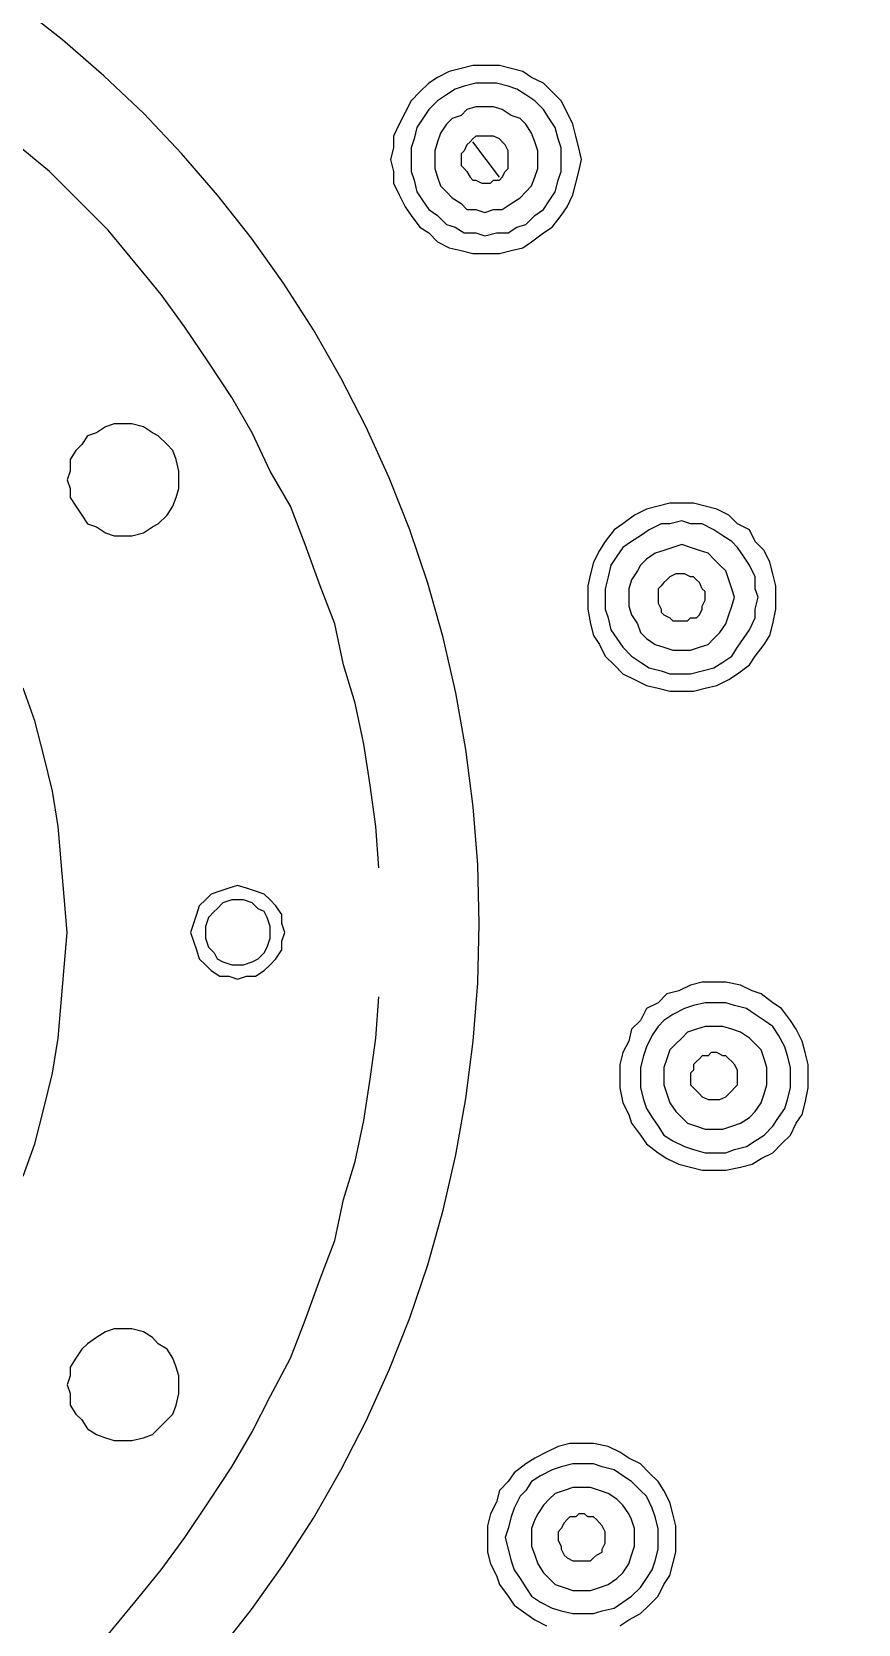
# Model space of a CAD drawing. Extents: x 468514 to 728049, y -74127 to 69080.
# Drawn here: x 591203.29 to 591218.33, y 40571.77 to 40600.74 of the extents above; entities that cross this region are included whole.
import ezdxf

# ---------------------------------------------------------------- set-up
doc = ezdxf.new("R2010")
doc.units = 0
doc.header["$LTSCALE"] = 500
doc.header["$MEASUREMENT"] = 0
doc.linetypes.add('HIDDEN2', pattern=[0.1875, 0.125, -0.0625])
doc.layers.add('E 立面家具、洁具', color=153, linetype='Continuous')
doc.layers.add('L-立面家具、洁具', color=153, linetype='Continuous')

# ---------------------------------------------------------------- blocks, each defined once
blk = doc.blocks.new('A$C2F8A30B2')
at = {"linetype": 'HIDDEN2', "lineweight": -2, "ltscale": 20}
for p, q in [((64.254, 844.356), (64.469, 844.409)), ((64.469, 844.409), (64.737, 844.409)), ((64.737, 844.409), (64.952, 844.409)), ((64.952, 844.409), (65.166, 844.356)), ((63.667, 844.087), (63.882, 844.192)), ((63.882, 844.192), (64.042, 844.302)), ((64.042, 844.302), (64.254, 844.356)), ((65.166, 844.356), (65.381, 844.302)), ((65.381, 844.302), (65.596, 844.192)), ((65.596, 844.192), (65.754, 844.087)), ((63.347, 843.764), (63.507, 843.927)), ((63.507, 843.927), (63.667, 844.087)), ((63.827, 843.764), (63.987, 843.874)), ((63.987, 843.874), (64.149, 843.979)), ((64.149, 843.979), (64.311, 844.036)), ((64.311, 844.036), (64.522, 844.087)), ((64.522, 844.087), (64.737, 844.087)), ((64.737, 844.087), (64.899, 844.087)), ((64.899, 844.087), (65.112, 844.036)), ((65.112, 844.036), (65.272, 843.979)), ((65.272, 843.979), (65.434, 843.874)), ((65.434, 843.874), (65.596, 843.764)), ((65.754, 844.087), (65.916, 843.927)), ((65.916, 843.927), (66.076, 843.764)), ((63.132, 843.341), (63.237, 843.552)), ((63.237, 843.552), (63.347, 843.764)), ((63.562, 843.444), (63.667, 843.607)), ((63.667, 843.607), (63.827, 843.764)), ((64.254, 843.497), (64.417, 843.607)), ((64.417, 843.607), (64.577, 843.659)), ((64.577, 843.659), (64.737, 843.659)), ((64.737, 843.659), (64.899, 843.659)), ((64.899, 843.659), (65.059, 843.607)), ((65.059, 843.607), (65.166, 843.497)), ((65.596, 843.764), (65.754, 843.607)), ((65.754, 843.607), (65.861, 843.444)), ((66.076, 843.764), (66.184, 843.552)), ((66.184, 843.552), (66.291, 843.341)), ((63.077, 843.126), (63.132, 843.341)), ((63.399, 843.072), (63.452, 843.284)), ((63.452, 843.284), (63.562, 843.444)), ((63.882, 843.177), (63.987, 843.341)), ((63.987, 843.341), (64.094, 843.444)), ((64.094, 843.444), (64.254, 843.497)), ((65.166, 843.497), (65.326, 843.444)), ((65.326, 843.444), (65.434, 843.341)), ((65.434, 843.341), (65.539, 843.177)), ((65.861, 843.444), (65.969, 843.284)), ((65.969, 843.284), (66.019, 843.072)), ((66.291, 843.341), (66.394, 843.126)), ((63.024, 842.912), (63.077, 843.126)), ((63.347, 842.912), (63.399, 843.072)), ((63.772, 842.857), (63.827, 843.019)), ((63.827, 843.019), (63.882, 843.177)), ((64.311, 842.857), (64.364, 842.966)), ((64.364, 842.966), (64.417, 843.019)), ((64.417, 843.019), (64.469, 843.072)), ((64.469, 843.072), (64.577, 843.126)), ((64.469, 842.377), (64.952, 843.019)), ((64.577, 843.126), (64.631, 843.126)), ((64.631, 843.126), (64.737, 843.126)), ((64.737, 843.126), (64.789, 843.126)), ((64.789, 843.126), (64.899, 843.126)), ((64.899, 843.126), (64.952, 843.072)), ((64.952, 843.072), (65.004, 843.019)), ((65.004, 843.019), (65.059, 842.966)), ((65.059, 842.966), (65.112, 842.857)), ((65.539, 843.177), (65.596, 843.019)), ((65.596, 843.019), (65.647, 842.857)), ((66.019, 843.072), (66.076, 842.912)), ((66.394, 843.126), (66.394, 842.912)), ((72.658, 842.48), (73.246, 842.966)), ((62.974, 842.697), (63.024, 842.912)), ((63.024, 842.48), (62.974, 842.697)), ((62.974, 842.697), (62.974, 842.697)), ((63.347, 842.697), (63.347, 842.912)), ((63.347, 842.48), (63.347, 842.697)), ((63.347, 842.697), (63.347, 842.697)), ((63.772, 842.697), (63.772, 842.857)), ((63.772, 842.537), (63.772, 842.697)), ((63.772, 842.697), (63.772, 842.697)), ((64.311, 842.804), (64.311, 842.857)), ((64.311, 842.697), (64.311, 842.804)), ((64.311, 842.644), (64.311, 842.697)), ((65.112, 842.857), (65.166, 842.804)), ((65.166, 842.804), (65.166, 842.697)), ((65.166, 842.697), (65.166, 842.592)), ((65.647, 842.857), (65.647, 842.697)), ((65.647, 842.697), (65.647, 842.537)), ((66.076, 842.912), (66.076, 842.697)), ((66.076, 842.697), (66.076, 842.48)), ((66.394, 842.912), (66.449, 842.697)), ((66.449, 842.697), (66.394, 842.48)), ((63.077, 842.269), (63.024, 842.48)), ((63.399, 842.322), (63.347, 842.48)), ((63.827, 842.377), (63.772, 842.537)), ((64.311, 842.537), (64.311, 842.644)), ((64.364, 842.48), (64.311, 842.537)), ((64.417, 842.377), (64.364, 842.48)), ((65.059, 842.48), (65.004, 842.377)), ((65.112, 842.537), (65.059, 842.48)), ((65.166, 842.592), (65.112, 842.537)), ((65.647, 842.537), (65.596, 842.377)), ((66.076, 842.48), (66.019, 842.322)), ((66.394, 842.48), (66.394, 842.269)), ((72.123, 841.949), (72.658, 842.48)), ((63.132, 842.054), (63.077, 842.269)), ((63.452, 842.109), (63.399, 842.322)), ((63.562, 841.949), (63.452, 842.109)), ((63.882, 842.217), (63.827, 842.377)), ((63.987, 842.109), (63.882, 842.217)), ((64.094, 842.004), (63.987, 842.109)), ((64.469, 842.322), (64.417, 842.377)), ((64.577, 842.322), (64.469, 842.322)), ((64.631, 842.269), (64.577, 842.322)), ((64.737, 842.269), (64.631, 842.269)), ((64.789, 842.269), (64.737, 842.269)), ((64.899, 842.322), (64.789, 842.269)), ((64.952, 842.322), (64.899, 842.322)), ((65.004, 842.377), (64.952, 842.322)), ((65.434, 842.109), (65.326, 842.004)), ((65.539, 842.217), (65.434, 842.109)), ((65.596, 842.377), (65.539, 842.217)), ((65.969, 842.109), (65.861, 841.949)), ((66.019, 842.322), (65.969, 842.109)), ((66.394, 842.269), (66.291, 842.054)), ((63.237, 841.84), (63.132, 842.054)), ((63.347, 841.682), (63.237, 841.84)), ((63.667, 841.787), (63.562, 841.949)), ((64.254, 841.897), (64.094, 842.004)), ((64.417, 841.787), (64.254, 841.897)), ((65.166, 841.897), (65.059, 841.787)), ((65.326, 842.004), (65.166, 841.897)), ((65.861, 841.949), (65.754, 841.787)), ((66.184, 841.84), (66.076, 841.682)), ((66.291, 842.054), (66.184, 841.84)), ((71.588, 841.416), (72.123, 841.949)), ((63.507, 841.467), (63.347, 841.682)), ((63.827, 841.682), (63.667, 841.787)), ((63.987, 841.519), (63.827, 841.682)), ((64.149, 841.467), (63.987, 841.519)), ((64.577, 841.787), (64.417, 841.787)), ((64.737, 841.736), (64.577, 841.787)), ((64.899, 841.787), (64.737, 841.736)), ((65.059, 841.787), (64.899, 841.787)), ((65.434, 841.519), (65.272, 841.467)), ((65.596, 841.682), (65.434, 841.519)), ((65.754, 841.787), (65.596, 841.682)), ((66.076, 841.682), (65.916, 841.467)), ((63.667, 841.362), (63.507, 841.467)), ((63.882, 841.202), (63.667, 841.362)), ((64.311, 841.362), (64.149, 841.467)), ((64.522, 841.362), (64.311, 841.362)), ((64.737, 841.309), (64.522, 841.362)), ((64.899, 841.362), (64.737, 841.309)), ((65.112, 841.362), (64.899, 841.362)), ((65.272, 841.467), (65.112, 841.362)), ((65.754, 841.362), (65.596, 841.202)), ((65.916, 841.467), (65.754, 841.362)), ((71.106, 840.827), (71.588, 841.416)), ((64.042, 841.092), (63.882, 841.202)), ((64.254, 841.041), (64.042, 841.092)), ((64.469, 840.987), (64.254, 841.041)), ((64.737, 840.987), (64.469, 840.987)), ((64.952, 840.987), (64.737, 840.987)), ((65.166, 841.041), (64.952, 840.987)), ((65.381, 841.092), (65.166, 841.041)), ((65.596, 841.202), (65.381, 841.092)), ((70.626, 840.241), (71.106, 840.827)), ((70.196, 839.651), (70.626, 840.241)), ((69.766, 839.009), (70.196, 839.651)), ((69.341, 838.367), (69.766, 839.009)), ((68.966, 837.727), (69.341, 838.367)), ((70.783, 837.727), (70.946, 837.834)), ((70.946, 837.834), (71.158, 837.889)), ((71.158, 837.889), (71.318, 837.889)), ((71.318, 837.889), (71.481, 837.889)), ((71.481, 837.889), (71.641, 837.834)), ((71.641, 837.834), (71.801, 837.727)), ((68.644, 837.029), (68.966, 837.727)), ((70.411, 837.406), (70.516, 837.514)), ((70.516, 837.514), (70.68, 837.672)), ((70.68, 837.672), (70.783, 837.727)), ((71.801, 837.727), (71.963, 837.672)), ((71.963, 837.672), (72.068, 837.514)), ((72.068, 837.514), (72.176, 837.406)), ((70.303, 837.029), (70.354, 837.244)), ((70.354, 837.244), (70.411, 837.406)), ((72.176, 837.406), (72.283, 837.244)), ((72.283, 837.244), (72.283, 837.029)), ((68.269, 836.391), (68.644, 837.029)), ((70.303, 836.871), (70.303, 837.029)), ((72.283, 837.029), (72.338, 836.871)), ((70.303, 836.711), (70.303, 836.871)), ((70.303, 836.871), (70.303, 836.871)), ((70.354, 836.551), (70.303, 836.711)), ((72.338, 836.871), (72.283, 836.711)), ((72.283, 836.711), (72.283, 836.551)), ((60.295, 836.229), (60.51, 836.336)), ((60.51, 836.336), (60.722, 836.391)), ((60.722, 836.391), (60.937, 836.444)), ((60.937, 836.444), (61.15, 836.444)), ((61.15, 836.444), (61.365, 836.444)), ((61.365, 836.444), (61.58, 836.391)), ((61.58, 836.391), (61.794, 836.336)), ((61.794, 836.336), (62.009, 836.229)), ((68.003, 835.696), (68.269, 836.391)), ((70.411, 836.391), (70.354, 836.551)), ((70.516, 836.229), (70.411, 836.391)), ((72.176, 836.391), (72.068, 836.229)), ((72.283, 836.551), (72.176, 836.391)), ((59.92, 835.962), (60.135, 836.069)), ((60.135, 836.069), (60.295, 836.229)), ((60.567, 835.962), (60.777, 836.069)), ((60.777, 836.069), (60.992, 836.069)), ((60.992, 836.069), (61.15, 836.124)), ((61.15, 836.124), (61.365, 836.069)), ((61.365, 836.069), (61.527, 836.069)), ((61.527, 836.069), (61.742, 835.962)), ((62.009, 836.229), (62.224, 836.069)), ((62.224, 836.069), (62.382, 835.962)), ((70.68, 836.069), (70.516, 836.229)), ((70.783, 836.016), (70.68, 836.069)), ((70.946, 835.909), (70.783, 836.016)), ((71.801, 836.016), (71.641, 835.909)), ((71.963, 836.069), (71.801, 836.016)), ((72.068, 836.229), (71.963, 836.069)), ((59.652, 835.587), (59.817, 835.751)), ((59.817, 835.751), (59.92, 835.962)), ((60.135, 835.641), (60.24, 835.751)), ((60.24, 835.751), (60.402, 835.854)), ((60.402, 835.854), (60.567, 835.962)), ((61.742, 835.962), (61.9, 835.854)), ((61.9, 835.854), (62.062, 835.751)), ((62.062, 835.751), (62.224, 835.641)), ((62.382, 835.962), (62.544, 835.751)), ((62.544, 835.751), (62.647, 835.587)), ((71.158, 835.854), (70.946, 835.909)), ((71.318, 835.854), (71.158, 835.854)), ((71.481, 835.854), (71.318, 835.854)), ((71.641, 835.909), (71.481, 835.854)), ((59.547, 835.374), (59.652, 835.587)), ((59.92, 835.319), (60.027, 835.484)), ((60.027, 835.484), (60.135, 835.641)), ((60.455, 835.319), (60.567, 835.431)), ((60.567, 835.431), (60.67, 835.536)), ((60.67, 835.536), (60.83, 835.587)), ((60.83, 835.587), (60.992, 835.641)), ((60.992, 835.641), (61.15, 835.696)), ((61.15, 835.696), (61.312, 835.641)), ((61.312, 835.641), (61.474, 835.587)), ((61.474, 835.587), (61.634, 835.536)), ((61.634, 835.536), (61.794, 835.431)), ((61.794, 835.431), (61.9, 835.319)), ((62.224, 835.641), (62.329, 835.484)), ((62.329, 835.484), (62.439, 835.319)), ((62.647, 835.587), (62.759, 835.374)), ((67.734, 834.946), (68.003, 835.696)), ((59.44, 834.946), (59.49, 835.164)), ((59.49, 835.164), (59.547, 835.374)), ((59.817, 835.109), (59.92, 835.319)), ((60.295, 835.054), (60.35, 835.216)), ((60.35, 835.216), (60.455, 835.319)), ((60.992, 835.109), (61.099, 835.164)), ((61.099, 835.164), (61.205, 835.164)), ((61.205, 835.164), (61.259, 835.164)), ((61.259, 835.164), (61.365, 835.109)), ((61.9, 835.319), (61.957, 835.216)), ((61.957, 835.216), (62.062, 835.054)), ((62.439, 835.319), (62.489, 835.109)), ((62.759, 835.374), (62.812, 835.164)), ((62.812, 835.164), (62.862, 834.946)), ((59.44, 834.734), (59.44, 834.946)), ((59.76, 834.734), (59.817, 834.889)), ((59.817, 834.889), (59.817, 835.109)), ((60.19, 834.734), (60.24, 834.889)), ((60.24, 834.889), (60.295, 835.054)), ((60.722, 834.841), (60.777, 834.889)), ((60.777, 834.889), (60.83, 835.001)), ((60.83, 835.001), (60.885, 835.054)), ((60.885, 835.054), (60.937, 835.109)), ((60.937, 835.109), (60.992, 835.109)), ((61.365, 835.109), (61.42, 835.054)), ((61.42, 835.054), (61.474, 835.001)), ((61.474, 835.001), (61.527, 834.946)), ((61.527, 834.946), (61.58, 834.889)), ((61.58, 834.889), (61.58, 834.789)), ((62.062, 835.054), (62.115, 834.889)), ((62.115, 834.889), (62.115, 834.734)), ((62.489, 835.109), (62.544, 834.889)), ((62.544, 834.889), (62.544, 834.734)), ((62.862, 834.946), (62.862, 834.734)), ((67.466, 834.251), (67.734, 834.946)), ((59.44, 834.519), (59.44, 834.734)), ((59.44, 834.734), (59.44, 834.734)), ((59.817, 834.519), (59.76, 834.734)), ((59.76, 834.734), (59.76, 834.734)), ((60.24, 834.572), (60.19, 834.734)), ((60.19, 834.734), (60.19, 834.734)), ((60.295, 834.414), (60.24, 834.572)), ((60.722, 834.734), (60.722, 834.841)), ((60.722, 834.681), (60.722, 834.734)), ((60.777, 834.572), (60.722, 834.681)), ((60.777, 834.519), (60.777, 834.572)), ((61.58, 834.626), (61.527, 834.519)), ((61.58, 834.789), (61.58, 834.681)), ((61.58, 834.681), (61.58, 834.626)), ((62.115, 834.572), (62.062, 834.414)), ((62.115, 834.734), (62.115, 834.572)), ((62.544, 834.734), (62.544, 834.519)), ((62.862, 834.734), (62.862, 834.519)), ((59.49, 834.251), (59.44, 834.519)), ((59.817, 834.359), (59.817, 834.519)), ((59.92, 834.144), (59.817, 834.359)), ((60.35, 834.251), (60.295, 834.414)), ((60.83, 834.414), (60.777, 834.519)), ((60.885, 834.359), (60.83, 834.414)), ((60.992, 834.359), (60.885, 834.359)), ((61.045, 834.306), (60.992, 834.359)), ((61.15, 834.306), (61.045, 834.306)), ((61.205, 834.306), (61.15, 834.306)), ((61.312, 834.306), (61.205, 834.306)), ((61.365, 834.359), (61.312, 834.306)), ((61.474, 834.414), (61.365, 834.359)), ((61.527, 834.466), (61.474, 834.414)), ((61.527, 834.519), (61.527, 834.466)), ((62.062, 834.414), (61.957, 834.251)), ((62.489, 834.359), (62.439, 834.144)), ((62.544, 834.519), (62.489, 834.359)), ((62.862, 834.519), (62.812, 834.251)), ((59.547, 834.041), (59.49, 834.251)), ((59.652, 833.877), (59.547, 834.041)), ((60.027, 833.986), (59.92, 834.144)), ((60.135, 833.826), (60.027, 833.986)), ((60.455, 834.094), (60.35, 834.251)), ((60.567, 833.986), (60.455, 834.094)), ((60.67, 833.877), (60.567, 833.986)), ((61.794, 833.986), (61.634, 833.877)), ((61.9, 834.094), (61.794, 833.986)), ((61.957, 834.251), (61.9, 834.094)), ((62.329, 833.986), (62.224, 833.826)), ((62.439, 834.144), (62.329, 833.986)), ((62.759, 834.041), (62.647, 833.877)), ((62.812, 834.251), (62.759, 834.041)), ((67.308, 833.506), (67.466, 834.251)), ((59.817, 833.664), (59.652, 833.877)), ((60.24, 833.664), (60.135, 833.826)), ((60.83, 833.826), (60.67, 833.877)), ((60.992, 833.771), (60.83, 833.826)), ((61.15, 833.771), (60.992, 833.771)), ((61.312, 833.771), (61.15, 833.771)), ((61.474, 833.826), (61.312, 833.771)), ((61.634, 833.877), (61.474, 833.826)), ((62.224, 833.826), (62.062, 833.664)), ((62.647, 833.877), (62.544, 833.664)), ((59.92, 833.506), (59.817, 833.664)), ((60.135, 833.344), (59.92, 833.506)), ((60.402, 833.556), (60.24, 833.664)), ((60.567, 833.449), (60.402, 833.556)), ((60.777, 833.399), (60.567, 833.449)), ((60.992, 833.344), (60.777, 833.399)), ((61.527, 833.399), (61.365, 833.344)), ((61.742, 833.449), (61.527, 833.399)), ((61.9, 833.556), (61.742, 833.449)), ((62.062, 833.664), (61.9, 833.556)), ((62.382, 833.506), (62.224, 833.344)), ((62.544, 833.664), (62.382, 833.506)), ((67.094, 832.809), (67.308, 833.506)), ((60.295, 833.236), (60.135, 833.344)), ((60.51, 833.129), (60.295, 833.236)), ((60.722, 833.081), (60.51, 833.129)), ((61.15, 833.344), (60.992, 833.344)), ((61.365, 833.344), (61.15, 833.344)), ((61.794, 833.129), (61.58, 833.081)), ((62.009, 833.236), (61.794, 833.129)), ((62.224, 833.344), (62.009, 833.236)), ((60.937, 833.026), (60.722, 833.081)), ((61.15, 833.026), (60.937, 833.026)), ((61.365, 833.026), (61.15, 833.026)), ((61.58, 833.081), (61.365, 833.026)), ((72.925, 832.487), (73.138, 833.081)), ((66.934, 832.063), (67.094, 832.809)), ((72.763, 831.849), (72.925, 832.487)), ((66.824, 831.316), (66.934, 832.063)), ((72.605, 831.206), (72.763, 831.849)), ((66.719, 830.564), (66.824, 831.316)), ((72.498, 830.564), (72.605, 831.206)), ((66.664, 829.814), (66.719, 830.564)), ((72.443, 829.924), (72.498, 830.564)), ((72.391, 829.283), (72.443, 829.924)), ((68.751, 829.336), (68.911, 829.389)), ((68.911, 829.389), (69.073, 829.441)), ((69.073, 829.441), (69.233, 829.494)), ((69.233, 829.494), (69.391, 829.441)), ((69.391, 829.441), (69.556, 829.389)), ((69.556, 829.389), (69.716, 829.336)), ((68.429, 828.961), (68.538, 829.119)), ((68.538, 829.119), (68.644, 829.231)), ((68.644, 829.231), (68.751, 829.336)), ((68.751, 829.016), (68.858, 829.066)), ((68.858, 829.066), (68.966, 829.176)), ((68.966, 829.176), (69.126, 829.231)), ((69.126, 829.231), (69.233, 829.231)), ((69.233, 829.231), (69.341, 829.231)), ((69.341, 829.231), (69.501, 829.176)), ((69.501, 829.176), (69.606, 829.066)), ((69.606, 829.066), (69.661, 829.016)), ((69.716, 829.336), (69.821, 829.231)), ((69.821, 829.231), (69.931, 829.119)), ((69.931, 829.119), (69.981, 828.961)), ((72.338, 828.639), (72.391, 829.283)), ((68.376, 828.639), (68.429, 828.801)), ((68.429, 828.801), (68.429, 828.961)), ((68.644, 828.748), (68.698, 828.909)), ((68.698, 828.909), (68.751, 829.016)), ((69.661, 829.016), (69.766, 828.909)), ((69.766, 828.909), (69.821, 828.748)), ((69.981, 828.961), (70.036, 828.801)), ((70.036, 828.801), (70.091, 828.639)), ((68.429, 828.481), (68.376, 828.639)), ((68.376, 828.639), (68.376, 828.639)), ((68.429, 828.319), (68.429, 828.481)), ((68.644, 828.639), (68.644, 828.748)), ((68.644, 828.534), (68.644, 828.639)), ((68.644, 828.639), (68.644, 828.639)), ((68.698, 828.371), (68.644, 828.534)), ((69.821, 828.534), (69.766, 828.371)), ((69.821, 828.748), (69.821, 828.639)), ((69.821, 828.639), (69.821, 828.534)), ((70.036, 828.481), (69.981, 828.319)), ((70.091, 828.639), (70.036, 828.481)), ((72.391, 828.001), (72.338, 828.639)), ((72.338, 828.639), (72.338, 828.639)), ((68.538, 828.159), (68.429, 828.319)), ((68.751, 828.268), (68.698, 828.371)), ((68.858, 828.159), (68.751, 828.268)), ((69.661, 828.268), (69.606, 828.159)), ((69.766, 828.371), (69.661, 828.268)), ((69.981, 828.319), (69.931, 828.159)), ((68.644, 828.051), (68.538, 828.159)), ((68.751, 827.944), (68.644, 828.051)), ((68.911, 827.841), (68.751, 827.944)), ((68.966, 828.104), (68.858, 828.159)), ((69.126, 828.051), (68.966, 828.104)), ((69.233, 828.051), (69.126, 828.051)), ((69.341, 828.051), (69.233, 828.051)), ((69.501, 828.104), (69.341, 828.051)), ((69.606, 828.159), (69.501, 828.104)), ((69.716, 827.944), (69.556, 827.841)), ((69.821, 828.051), (69.716, 827.944)), ((69.931, 828.159), (69.821, 828.051)), ((72.443, 827.356), (72.391, 828.001)), ((59.867, 827.573), (60.082, 827.676)), ((60.082, 827.676), (60.35, 827.731)), ((60.35, 827.731), (60.567, 827.731)), ((60.567, 827.731), (60.777, 827.731)), ((60.777, 827.731), (60.992, 827.676)), ((60.992, 827.676), (61.205, 827.573)), ((69.073, 827.841), (68.911, 827.841)), ((69.233, 827.786), (69.073, 827.841)), ((69.391, 827.841), (69.233, 827.786)), ((69.556, 827.841), (69.391, 827.841)), ((59.332, 827.251), (59.49, 827.356)), ((59.49, 827.356), (59.705, 827.521)), ((59.705, 827.521), (59.867, 827.573)), ((60.19, 827.306), (60.35, 827.356)), ((60.35, 827.356), (60.567, 827.356)), ((60.567, 827.356), (60.722, 827.356)), ((60.722, 827.356), (60.937, 827.306)), ((61.205, 827.573), (61.42, 827.521)), ((61.42, 827.521), (61.58, 827.356)), ((61.58, 827.356), (61.794, 827.251)), ((66.719, 826.714), (66.664, 827.464)), ((72.498, 826.714), (72.443, 827.356)), ((59.067, 826.878), (59.172, 827.036)), ((59.172, 827.036), (59.332, 827.251)), ((59.49, 826.929), (59.652, 827.036)), ((59.652, 827.036), (59.817, 827.144)), ((59.817, 827.144), (59.975, 827.251)), ((59.975, 827.251), (60.19, 827.306)), ((60.937, 827.306), (61.099, 827.251)), ((61.099, 827.251), (61.312, 827.144)), ((61.312, 827.144), (61.474, 827.036)), ((61.474, 827.036), (61.58, 826.929)), ((61.794, 827.251), (61.9, 827.036)), ((61.9, 827.036), (62.062, 826.878)), ((58.957, 826.661), (59.067, 826.878)), ((59.275, 826.556), (59.387, 826.771)), ((59.387, 826.771), (59.49, 826.929)), ((59.92, 826.714), (60.082, 826.826)), ((60.082, 826.826), (60.24, 826.878)), ((60.24, 826.878), (60.402, 826.929)), ((60.402, 826.929), (60.567, 826.929)), ((60.567, 826.929), (60.722, 826.929)), ((60.722, 826.929), (60.885, 826.878)), ((60.885, 826.878), (61.045, 826.826)), ((61.045, 826.826), (61.15, 826.714)), ((61.58, 826.929), (61.687, 826.771)), ((61.687, 826.771), (61.794, 826.556)), ((62.062, 826.878), (62.115, 826.661)), ((58.852, 826.236), (58.903, 826.451)), ((58.903, 826.451), (58.957, 826.661)), ((59.227, 826.394), (59.275, 826.556)), ((59.652, 826.341), (59.705, 826.503)), ((59.705, 826.503), (59.817, 826.609)), ((59.817, 826.609), (59.92, 826.714)), ((60.402, 826.394), (60.51, 826.451)), ((60.51, 826.451), (60.617, 826.451)), ((60.617, 826.451), (60.67, 826.394)), ((61.15, 826.714), (61.259, 826.609)), ((61.259, 826.609), (61.365, 826.503)), ((61.365, 826.503), (61.42, 826.341)), ((61.794, 826.556), (61.847, 826.394)), ((62.115, 826.661), (62.224, 826.451)), ((62.224, 826.451), (62.275, 826.236)), ((66.824, 825.966), (66.719, 826.714)), ((72.605, 826.076), (72.498, 826.714)), ((58.852, 826.021), (58.852, 826.236)), ((59.172, 826.183), (59.227, 826.394)), ((59.172, 826.021), (59.172, 826.183)), ((59.602, 826.183), (59.652, 826.341)), ((59.602, 826.021), (59.602, 826.183)), ((60.135, 826.131), (60.19, 826.236)), ((60.19, 826.236), (60.24, 826.291)), ((60.24, 826.291), (60.295, 826.341)), ((60.295, 826.341), (60.35, 826.394)), ((60.35, 826.394), (60.402, 826.394)), ((60.67, 826.394), (60.777, 826.394)), ((60.777, 826.394), (60.83, 826.341)), ((60.83, 826.341), (60.885, 826.291)), ((60.885, 826.291), (60.937, 826.236)), ((60.937, 826.236), (60.937, 826.131)), ((61.42, 826.341), (61.474, 826.183)), ((61.474, 826.183), (61.474, 826.021)), ((61.847, 826.394), (61.9, 826.183)), ((61.9, 826.183), (61.9, 826.021)), ((62.275, 826.236), (62.275, 826.021)), ((58.852, 825.808), (58.852, 826.021)), ((58.852, 826.021), (58.852, 826.021)), ((59.172, 825.808), (59.172, 826.021)), ((59.172, 826.021), (59.172, 826.021)), ((59.602, 825.863), (59.602, 826.021)), ((59.602, 826.021), (59.602, 826.021)), ((60.135, 826.021), (60.135, 826.131)), ((60.135, 825.966), (60.135, 826.021)), ((60.135, 825.863), (60.135, 825.966)), ((60.937, 826.131), (60.992, 826.076)), ((60.992, 826.076), (60.992, 825.966)), ((60.992, 825.966), (60.992, 825.863)), ((61.474, 826.021), (61.474, 825.863)), ((61.9, 826.021), (61.9, 825.808)), ((62.275, 826.021), (62.275, 825.808)), ((66.934, 825.219), (66.824, 825.966)), ((72.763, 825.434), (72.605, 826.076)), ((58.903, 825.539), (58.852, 825.808)), ((59.227, 825.596), (59.172, 825.808)), ((59.275, 825.434), (59.227, 825.596)), ((59.652, 825.701), (59.602, 825.863)), ((59.705, 825.539), (59.652, 825.701)), ((60.19, 825.808), (60.135, 825.863)), ((60.24, 825.754), (60.19, 825.808)), ((60.295, 825.701), (60.24, 825.754)), ((60.35, 825.648), (60.295, 825.701)), ((60.455, 825.596), (60.35, 825.648)), ((60.51, 825.596), (60.455, 825.596)), ((60.617, 825.596), (60.51, 825.596)), ((60.67, 825.596), (60.617, 825.596)), ((60.777, 825.648), (60.67, 825.596)), ((60.83, 825.701), (60.777, 825.648)), ((60.885, 825.754), (60.83, 825.701)), ((60.937, 825.808), (60.885, 825.754)), ((60.992, 825.863), (60.937, 825.808)), ((61.42, 825.701), (61.365, 825.539)), ((61.474, 825.863), (61.42, 825.701)), ((61.847, 825.596), (61.794, 825.434)), ((61.9, 825.808), (61.847, 825.596)), ((62.275, 825.808), (62.224, 825.539)), ((58.957, 825.326), (58.903, 825.539)), ((59.067, 825.168), (58.957, 825.326)), ((59.387, 825.273), (59.275, 825.434)), ((59.817, 825.381), (59.705, 825.539)), ((59.92, 825.273), (59.817, 825.381)), ((61.259, 825.381), (61.15, 825.273)), ((61.365, 825.539), (61.259, 825.381)), ((61.794, 825.434), (61.687, 825.273)), ((62.115, 825.326), (62.062, 825.168)), ((62.224, 825.539), (62.115, 825.326)), ((72.925, 824.793), (72.763, 825.434)), ((59.172, 824.951), (59.067, 825.168)), ((59.49, 825.116), (59.387, 825.273)), ((59.652, 824.951), (59.49, 825.116)), ((60.082, 825.168), (59.92, 825.273)), ((60.24, 825.116), (60.082, 825.168)), ((60.402, 825.059), (60.24, 825.116)), ((60.567, 825.059), (60.402, 825.059)), ((60.722, 825.059), (60.567, 825.059)), ((60.885, 825.116), (60.722, 825.059)), ((61.045, 825.168), (60.885, 825.116)), ((61.15, 825.273), (61.045, 825.168)), ((61.58, 825.116), (61.474, 824.951)), ((61.687, 825.273), (61.58, 825.116)), ((62.062, 825.168), (61.9, 824.951)), ((67.094, 824.473), (66.934, 825.219)), ((59.332, 824.793), (59.172, 824.951)), ((59.49, 824.631), (59.332, 824.793)), ((59.817, 824.844), (59.652, 824.951)), ((59.975, 824.741), (59.817, 824.844)), ((60.19, 824.686), (59.975, 824.741)), ((61.099, 824.741), (60.937, 824.686)), ((61.312, 824.844), (61.099, 824.741)), ((61.474, 824.951), (61.312, 824.844)), ((61.794, 824.793), (61.58, 824.631)), ((61.9, 824.951), (61.794, 824.793)), ((73.138, 824.206), (72.925, 824.793)), ((59.705, 824.526), (59.49, 824.631)), ((59.867, 824.421), (59.705, 824.526)), ((60.082, 824.366), (59.867, 824.421)), ((60.35, 824.631), (60.19, 824.686)), ((60.567, 824.631), (60.35, 824.631)), ((60.722, 824.631), (60.567, 824.631)), ((60.937, 824.686), (60.722, 824.631)), ((61.205, 824.421), (60.992, 824.366)), ((61.42, 824.526), (61.205, 824.421)), ((61.58, 824.631), (61.42, 824.526)), ((67.308, 823.778), (67.094, 824.473)), ((60.35, 824.311), (60.082, 824.366)), ((60.567, 824.311), (60.35, 824.311)), ((60.777, 824.311), (60.567, 824.311)), ((60.992, 824.366), (60.777, 824.311)), ((67.466, 823.031), (67.308, 823.778)), ((67.734, 822.333), (67.466, 823.031)), ((68.003, 821.586), (67.734, 822.333)), ((68.269, 820.891), (68.003, 821.586)), ((70.68, 821.156), (70.783, 821.266)), ((70.783, 821.266), (70.946, 821.373)), ((70.946, 821.373), (71.158, 821.426)), ((71.158, 821.426), (71.318, 821.426)), ((71.318, 821.426), (71.481, 821.426)), ((71.481, 821.426), (71.641, 821.373)), ((71.641, 821.373), (71.801, 821.266)), ((71.801, 821.266), (71.963, 821.156)), ((70.411, 820.891), (70.516, 821.055)), ((70.516, 821.055), (70.68, 821.156)), ((71.963, 821.156), (72.068, 821.055)), ((72.068, 821.055), (72.176, 820.891)), ((68.644, 820.196), (68.269, 820.891)), ((70.303, 820.571), (70.354, 820.729)), ((70.354, 820.729), (70.411, 820.891)), ((72.176, 820.891), (72.283, 820.729)), ((72.283, 820.729), (72.283, 820.571)), ((70.303, 820.408), (70.303, 820.571)), ((70.303, 820.251), (70.303, 820.408)), ((70.303, 820.408), (70.303, 820.408)), ((72.283, 820.571), (72.338, 820.408)), ((72.338, 820.408), (72.283, 820.251)), ((68.966, 819.553), (68.644, 820.196)), ((70.354, 820.036), (70.303, 820.251)), ((72.283, 820.251), (72.283, 820.036)), ((70.411, 819.876), (70.354, 820.036)), ((70.516, 819.768), (70.411, 819.876)), ((72.176, 819.876), (72.068, 819.768)), ((72.283, 820.036), (72.176, 819.876)), ((69.341, 818.915), (68.966, 819.553)), ((70.68, 819.608), (70.516, 819.768)), ((70.783, 819.501), (70.68, 819.608)), ((70.946, 819.446), (70.783, 819.501)), ((71.801, 819.501), (71.641, 819.446)), ((71.963, 819.608), (71.801, 819.501)), ((72.068, 819.768), (71.963, 819.608)), ((62.275, 819.181), (62.489, 819.288)), ((62.489, 819.288), (62.759, 819.341)), ((62.759, 819.341), (62.974, 819.341)), ((62.974, 819.341), (63.189, 819.341)), ((63.189, 819.341), (63.399, 819.288)), ((63.399, 819.288), (63.612, 819.181)), ((71.158, 819.396), (70.946, 819.446)), ((71.318, 819.396), (71.158, 819.396)), ((71.481, 819.396), (71.318, 819.396)), ((71.641, 819.446), (71.481, 819.396)), ((61.742, 818.804), (61.9, 818.968)), ((61.9, 818.968), (62.115, 819.073)), ((62.115, 819.073), (62.275, 819.181)), ((62.382, 818.861), (62.597, 818.915)), ((62.597, 818.915), (62.759, 818.968)), ((62.759, 818.968), (62.974, 818.968)), ((62.974, 818.968), (63.132, 818.968)), ((63.132, 818.968), (63.347, 818.915)), ((63.347, 818.915), (63.507, 818.861)), ((63.612, 819.181), (63.827, 819.073)), ((63.827, 819.073), (63.987, 818.968)), ((63.987, 818.968), (64.202, 818.804)), ((69.766, 818.273), (69.341, 818.915)), ((61.474, 818.486), (61.58, 818.648)), ((61.58, 818.648), (61.742, 818.804)), ((61.9, 818.486), (62.062, 818.648)), ((62.062, 818.648), (62.224, 818.751)), ((62.224, 818.751), (62.382, 818.861)), ((63.507, 818.861), (63.724, 818.751)), ((63.724, 818.751), (63.882, 818.648)), ((63.882, 818.648), (63.987, 818.486)), ((64.202, 818.804), (64.311, 818.648)), ((64.311, 818.648), (64.469, 818.486)), ((61.365, 818.273), (61.474, 818.486)), ((61.687, 818.166), (61.794, 818.38)), ((61.794, 818.38), (61.9, 818.486)), ((62.329, 818.326), (62.489, 818.431)), ((62.489, 818.431), (62.647, 818.486)), ((62.647, 818.486), (62.812, 818.54)), ((62.812, 818.54), (62.974, 818.54)), ((62.974, 818.54), (63.132, 818.54)), ((63.132, 818.54), (63.292, 818.486)), ((63.292, 818.486), (63.452, 818.431)), ((63.452, 818.431), (63.562, 818.326)), ((63.987, 818.486), (64.094, 818.38)), ((64.094, 818.38), (64.202, 818.166)), ((64.469, 818.486), (64.522, 818.273)), ((61.259, 817.843), (61.312, 818.058)), ((61.312, 818.058), (61.365, 818.273)), ((61.634, 818.006), (61.687, 818.166)), ((62.062, 817.955), (62.115, 818.058)), ((62.115, 818.058), (62.224, 818.218)), ((62.224, 818.218), (62.329, 818.326)), ((62.862, 818.006), (62.919, 818.058)), ((62.919, 818.058), (63.024, 818.058)), ((63.024, 818.058), (63.077, 818.006)), ((63.562, 818.326), (63.667, 818.218)), ((63.667, 818.218), (63.772, 818.058)), ((63.772, 818.058), (63.827, 817.955)), ((64.202, 818.166), (64.254, 818.006)), ((64.522, 818.273), (64.631, 818.058)), ((64.631, 818.058), (64.684, 817.843)), ((70.196, 817.628), (69.766, 818.273)), ((61.259, 817.628), (61.259, 817.843)), ((61.58, 817.791), (61.634, 818.006)), ((61.58, 817.628), (61.58, 817.791)), ((62.009, 817.791), (62.062, 817.955)), ((62.009, 817.628), (62.009, 817.791)), ((62.544, 817.736), (62.597, 817.843)), ((62.597, 817.843), (62.647, 817.898)), ((62.647, 817.898), (62.704, 817.955)), ((62.704, 817.955), (62.759, 818.006)), ((62.759, 818.006), (62.862, 818.006)), ((63.077, 818.006), (63.189, 818.006)), ((63.189, 818.006), (63.237, 817.955)), ((63.237, 817.955), (63.292, 817.898)), ((63.292, 817.898), (63.347, 817.791)), ((63.347, 817.791), (63.399, 817.736)), ((63.827, 817.955), (63.882, 817.791)), ((63.882, 817.791), (63.882, 817.628)), ((64.254, 818.006), (64.311, 817.791)), ((64.311, 817.791), (64.364, 817.628)), ((64.684, 817.843), (64.684, 817.628)), ((61.259, 817.363), (61.259, 817.628)), ((61.259, 817.628), (61.259, 817.628)), ((61.58, 817.416), (61.58, 817.628)), ((61.58, 817.628), (61.58, 817.628)), ((62.009, 817.471), (62.009, 817.628)), ((62.009, 817.628), (62.009, 817.628)), ((62.062, 817.311), (62.009, 817.471)), ((62.544, 817.685), (62.544, 817.736)), ((62.544, 817.578), (62.544, 817.685)), ((62.544, 817.525), (62.544, 817.578)), ((62.597, 817.416), (62.544, 817.525)), ((63.399, 817.578), (63.347, 817.471)), ((63.347, 817.471), (63.347, 817.416)), ((63.399, 817.736), (63.399, 817.628)), ((63.399, 817.628), (63.399, 817.578)), ((63.882, 817.471), (63.827, 817.311)), ((63.882, 817.628), (63.882, 817.471)), ((64.364, 817.628), (64.311, 817.416)), ((64.684, 817.628), (64.684, 817.363)), ((70.626, 817.041), (70.196, 817.628)), ((61.312, 817.148), (61.259, 817.363)), ((61.634, 817.205), (61.58, 817.416)), ((61.687, 817.041), (61.634, 817.205)), ((62.115, 817.148), (62.062, 817.311)), ((62.597, 817.363), (62.597, 817.416)), ((62.704, 817.311), (62.597, 817.363)), ((62.759, 817.258), (62.704, 817.311)), ((62.812, 817.205), (62.759, 817.258)), ((62.919, 817.205), (62.812, 817.205)), ((62.974, 817.205), (62.919, 817.205)), ((63.077, 817.205), (62.974, 817.205)), ((63.132, 817.205), (63.077, 817.205)), ((63.237, 817.258), (63.132, 817.205)), ((63.292, 817.311), (63.237, 817.258)), ((63.347, 817.416), (63.292, 817.311)), ((63.827, 817.311), (63.772, 817.148)), ((64.254, 817.205), (64.202, 817.041)), ((64.311, 817.416), (64.254, 817.205)), ((64.684, 817.363), (64.631, 817.148)), ((61.365, 816.938), (61.312, 817.148)), ((61.474, 816.776), (61.365, 816.938)), ((61.794, 816.883), (61.687, 817.041)), ((62.224, 816.99), (62.115, 817.148)), ((62.329, 816.883), (62.224, 816.99)), ((63.667, 816.99), (63.562, 816.883)), ((63.772, 817.148), (63.667, 816.99)), ((64.202, 817.041), (64.094, 816.883)), ((64.522, 816.938), (64.469, 816.776)), ((64.631, 817.148), (64.522, 816.938)), ((71.106, 816.455), (70.626, 817.041)), ((61.58, 816.563), (61.474, 816.776)), ((61.9, 816.723), (61.794, 816.883)), ((62.062, 816.563), (61.9, 816.723)), ((62.489, 816.776), (62.329, 816.883)), ((62.647, 816.723), (62.489, 816.776)), ((62.812, 816.668), (62.647, 816.723)), ((62.974, 816.668), (62.812, 816.668)), ((63.132, 816.668), (62.974, 816.668)), ((63.292, 816.723), (63.132, 816.668)), ((63.452, 816.776), (63.292, 816.723)), ((63.562, 816.883), (63.452, 816.776)), ((63.987, 816.723), (63.882, 816.563)), ((64.094, 816.883), (63.987, 816.723)), ((64.469, 816.776), (64.311, 816.563)), ((61.742, 816.401), (61.58, 816.563)), ((61.9, 816.245), (61.742, 816.401)), ((62.224, 816.455), (62.062, 816.563)), ((62.382, 816.346), (62.224, 816.455)), ((62.597, 816.293), (62.382, 816.346)), ((63.507, 816.346), (63.347, 816.293)), ((63.724, 816.455), (63.507, 816.346)), ((63.882, 816.563), (63.724, 816.455)), ((64.202, 816.401), (63.987, 816.245)), ((64.311, 816.563), (64.202, 816.401)), ((71.588, 815.868), (71.106, 816.455)), ((62.115, 816.133), (61.9, 816.245)), ((62.275, 816.026), (62.115, 816.133)), ((62.759, 816.245), (62.597, 816.293)), ((62.974, 816.245), (62.759, 816.245)), ((63.132, 816.245), (62.974, 816.245)), ((63.347, 816.293), (63.132, 816.245)), ((63.827, 816.133), (63.612, 816.026)), ((63.987, 816.245), (63.827, 816.133))]:
    blk.add_line(p, q, dxfattribs=at)
for centre, radius in [((85.397, 828.869), 43.552), ((85.568, 828.871), 41.475), ((85.684, 828.792), 20.847)]:
    blk.add_circle(centre, radius, dxfattribs=at)

msp = doc.modelspace()

# ---------------------------------------------------------------- hatches: boundary and pattern name
at = {"layer": 'E 立面家具、洁具'}
h = msp.add_hatch(dxfattribs=at)
h.set_pattern_fill('_USER', color=250, scale=600, angle=90, pattern_type=0)
h.set_pattern_definition([(90, (590661.75, 40941), (-600, 4e-14), [])])
h.paths.add_polyline_path([(592331.749, 40841), (590631.749, 40841), (590631.749, 38641), (592331.749, 38641)])
h = msp.add_hatch(dxfattribs=at)
h.set_pattern_fill('_USER', color=250, scale=300, pattern_type=0)
h.set_pattern_definition([(0, (590631.75, 38641), (0, 300), [])])
h.paths.add_polyline_path([(592101.749, 39841), (592301.749, 39841), (592301.749, 40841), (590661.749, 40841), (590661.749, 38641), (592101.749, 38641)])

# ---------------------------------------------------------------- block references
at = {"layer": 'L-立面家具、洁具', "xscale": -1}
msp.add_blockref('A$C2F8A30B2', (591276.272, 39755.721), dxfattribs=at)

doc.saveas('drawing.dxf')
